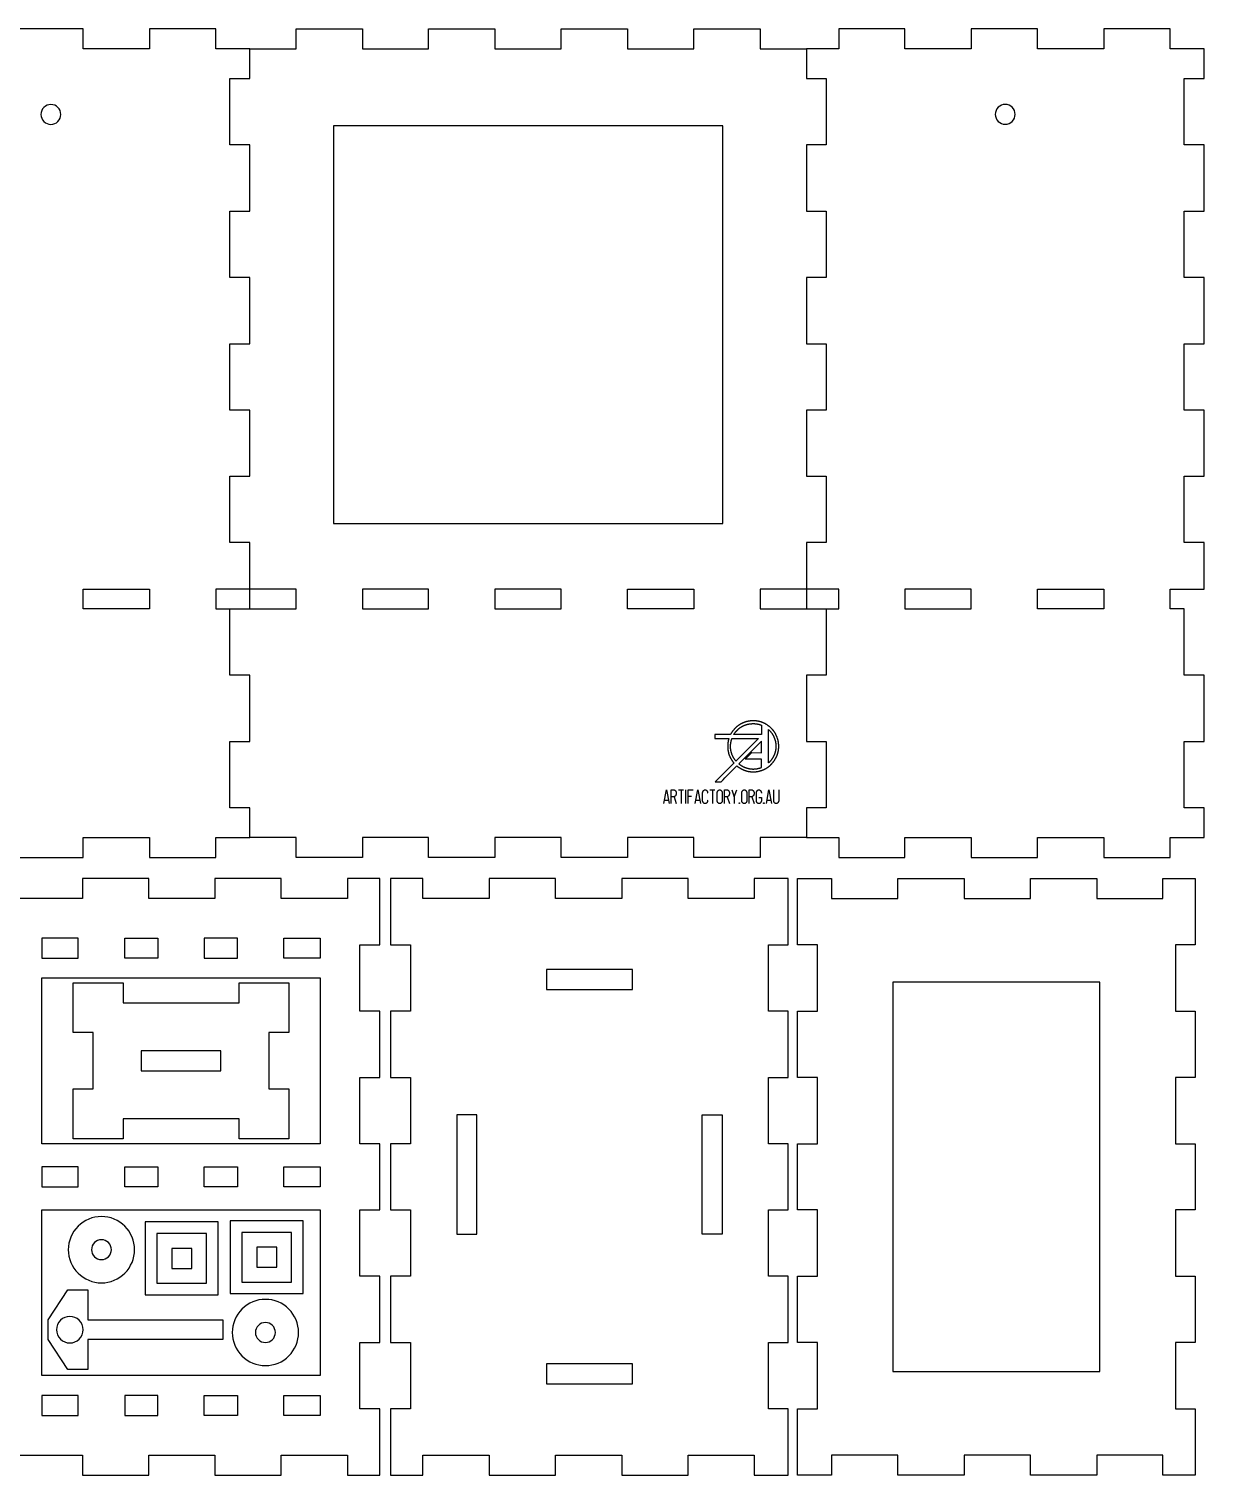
# Model space of a CAD drawing. Extents: x 17 to 1181, y 17 to 892.
# Drawn here: x 471 to 1181, y 19 to 892 of the extents above; entities that cross this region are included whole.
import ezdxf

# ---------------------------------------------------------------- set-up
doc = ezdxf.new("R2010")
doc.units = 0
for name, color, linetype in [('CUT_FIRST', 105, 'CONTINUOUS'), ('CUT_LAST', 18, 'CONTINUOUS'), ('ENGRAVE', 30, 'CONTINUOUS')]:
    doc.layers.add(name, color=color, linetype=linetype)

msp = doc.modelspace()

# ---------------------------------------------------------------- linework, layer by layer
at = {"layer": 'CUT_FIRST'}
for points in [[(490.67, 840.43, 0.414214), (484.67, 846.43, 0.414214), (478.67, 840.43, 0.414214), (484.67, 834.43, 0.414214)], [(1066.67, 840.49, 0.414214), (1060.67, 846.49, 0.414214), (1054.67, 840.49, 0.414214), (1060.67, 834.49, 0.414214)], [(515.18, 175.32, 0.414214), (495.18, 155.32, 0.414214), (515.18, 135.32, 0.414214), (535.18, 155.32, 0.414214)], [(515.18, 161.32, 0.414214), (509.18, 155.32, 0.414214), (515.18, 149.32, 0.414214), (521.18, 155.32, 0.414214)], [(614.14, 125.35, 0.414214), (594.14, 105.35, 0.414214), (614.14, 85.35, 0.414214), (634.14, 105.35, 0.414214)], [(614.14, 111.35, 0.414214), (608.14, 105.35, 0.414214), (614.14, 99.35, 0.414214), (620.14, 105.35, 0.414214)]]:
    msp.add_lwpolyline(points, format="xyb", close=True, dxfattribs=at)
for points in [[(655.17, 593.55), (890.17, 593.55), (890.17, 833.55), (655.17, 833.55)], [(544.16, 554), (544.16, 542), (504.16, 542), (504.16, 554)], [(604.67, 554), (584.16, 554), (584.16, 542), (604.67, 542), (632.67, 542), (632.67, 554)], [(672.67, 554), (672.67, 542), (712.67, 542), (712.67, 554)], [(752.67, 554), (752.67, 542), (792.67, 542), (792.67, 554)], [(832.67, 554), (872.67, 554), (872.67, 542), (832.67, 542)], [(940.67, 554), (912.67, 554), (912.67, 542), (940.67, 542), (960.16, 542), (960.16, 554)], [(1040.16, 554), (1000.16, 554), (1000.16, 542), (1040.16, 542)], [(1120.16, 554), (1120.16, 542), (1080.16, 542), (1080.16, 554)], [(501.21, 343.3), (479.21, 343.3), (479.21, 331.3), (501.21, 331.3)], [(529.21, 343.3), (549.21, 343.3), (549.21, 331.3), (529.21, 331.3)], [(577.21, 343.3), (577.21, 331.3), (597.21, 331.3), (597.21, 343.3)], [(625.21, 343.3), (647.21, 343.3), (647.21, 331.3), (625.21, 331.3)], [(835.73, 324.39), (783.73, 324.39), (783.73, 312.39), (835.73, 312.39), (835.73, 324.39)], [(479.21, 319.3), (647.21, 319.3), (647.21, 219.3), (479.21, 219.3)], [(498.21, 222.3), (498.21, 234.3), (498.21, 252.3), (510.21, 252.3), (510.21, 286.3), (498.21, 286.3), (498.21, 304.3), (498.21, 316.3), (528.21, 316.3), (528.21, 304.3), (598.21, 304.3), (598.21, 316.3), (628.21, 316.3), (628.21, 286.3), (616.21, 286.3), (616.21, 252.3), (628.21, 252.3), (628.21, 222.3), (598.21, 222.3), (598.21, 234.3), (528.21, 234.3), (528.21, 222.3)], [(992.85, 81.8), (1117.85, 81.8), (1117.85, 316.8), (992.85, 316.8)], [(587.21, 275.3), (539.21, 275.3), (539.21, 263.3), (587.21, 263.3)], [(729.7, 164.64), (741.7, 164.64), (741.7, 236.64), (729.7, 236.64)], [(889.76, 164.64), (877.76, 164.64), (877.76, 236.64), (889.76, 236.64)], [(501.21, 205.3), (479.21, 205.3), (479.21, 193.3), (501.21, 193.3)], [(529.21, 205.3), (549.21, 205.3), (549.21, 193.3), (529.21, 193.3)], [(577.21, 205.3), (597.21, 205.3), (597.21, 193.3), (577.21, 193.3)], [(625.21, 205.3), (647.21, 205.3), (647.21, 193.3), (625.21, 193.3)], [(479.21, 179.3), (647.21, 179.3), (647.21, 79.3), (479.21, 79.3)], [(541.66, 128.06), (585.66, 128.06), (585.66, 172.06), (541.66, 172.06)], [(592.95, 128.79), (636.95, 128.79), (636.95, 172.79), (592.95, 172.79)], [(557.66, 144.06), (569.66, 144.06), (569.66, 156.06), (557.66, 156.06)], [(608.95, 144.79), (620.95, 144.79), (620.95, 156.79), (608.95, 156.79)], [(507, 113.05), (588.42, 113.05), (588.42, 101.05), (507, 101.05), (507, 83.05), (495, 83.05), (483, 101.05), (483, 113.05), (495, 131.05), (507, 131.05)], [(835.73, 74.42), (835.73, 86.42), (783.73, 86.42), (783.73, 74.42)], [(501.21, 67.3), (479.21, 67.3), (479.21, 55.3), (501.21, 55.3)], [(529.21, 67.3), (529.21, 55.3), (549.21, 55.3), (549.21, 67.3)], [(577.21, 67.3), (597.21, 67.3), (597.21, 55.3), (577.21, 55.3)], [(625.21, 67.3), (647.21, 67.3), (647.21, 55.3), (625.21, 55.3)]]:
    msp.add_lwpolyline(points, close=True, dxfattribs=at)
at = {"layer": 'CUT_LAST'}
for points in [[(464.16, 392.04), (504.16, 392.04), (504.16, 404.04), (544.16, 404.04), (544.16, 392.04), (584.16, 392.04), (584.16, 404.04), (592.67, 404.04), (592.67, 404.04), (604.67, 404.04), (604.67, 422.04), (592.67, 422.04), (592.67, 462.04), (604.67, 462.04), (604.67, 476.29), (604.67, 488.29), (604.67, 502.04), (592.67, 502.04), (592.67, 542.04), (604.67, 542.04), (604.67, 582.04), (592.67, 582.04), (592.67, 622.04), (604.67, 622.04), (604.67, 662.04), (592.67, 662.04), (592.67, 702.04), (604.67, 702.04), (604.67, 742.04), (592.67, 742.04), (592.67, 782.04), (604.67, 782.04), (604.67, 822.04), (592.67, 822.04), (592.67, 862.04), (604.67, 862.04), (604.67, 880.04), (592.67, 880.04), (584.16, 880.04), (584.16, 892.04), (544.16, 892.04), (544.16, 880.04), (504.16, 880.04), (504.16, 892.04), (464.16, 892.04)], [(604.67, 880.04), (632.67, 880.04), (632.67, 892.04), (672.67, 892.04), (672.67, 880.04), (712.67, 880.04), (712.67, 892.04), (752.67, 892.04), (752.67, 880.04), (792.67, 880.04), (792.67, 892.04), (832.67, 892.04), (832.67, 880.04), (872.67, 880.04), (872.67, 892.04), (912.67, 892.04), (912.67, 880.04), (940.67, 880.04)], [(940.67, 404.04), (912.67, 404.04), (912.67, 392.04), (872.67, 392.04), (872.67, 404.04), (832.67, 404.04), (832.67, 392.04), (792.67, 392.04), (792.67, 404.04), (752.67, 404.04), (752.67, 392.04), (712.67, 392.04), (712.67, 404.04), (672.67, 404.04), (672.67, 392.04), (632.67, 392.04), (632.67, 404.04), (604.67, 404.04)], [(463.72, 31.3), (503.72, 31.3), (503.72, 19.3), (543.72, 19.3), (543.72, 31.3), (583.72, 31.3), (583.72, 19.3), (623.72, 19.3), (623.72, 31.3), (663.72, 31.3), (663.72, 19.3), (683.21, 19.3), (683.21, 59.3), (671.21, 59.3), (671.21, 99.3), (683.21, 99.3), (683.21, 139.3), (671.21, 139.3), (671.21, 179.3), (683.21, 179.3), (683.21, 219.3), (671.21, 219.3), (671.21, 259.3), (683.21, 259.3), (683.21, 299.3), (671.21, 299.3), (671.21, 339.3), (683.21, 339.3), (683.21, 379.3), (663.72, 379.3), (663.72, 367.3), (623.72, 367.3), (623.72, 379.3), (583.72, 379.3), (583.72, 367.3), (543.72, 367.3), (543.72, 379.3), (503.72, 379.3), (503.72, 367.3), (463.72, 367.3)]]:
    msp.add_lwpolyline(points, dxfattribs=at)
for points in [[(1168.67, 542.02), (1160.16, 542), (1160.16, 554), (1180.67, 554), (1180.67, 566.06), (1180.67, 582.04), (1168.67, 582.04), (1168.67, 622.04), (1180.67, 622.04), (1180.67, 662.04), (1168.67, 662.04), (1168.67, 702.04), (1180.67, 702.04), (1180.67, 742.04), (1168.67, 742.04), (1168.67, 782.04), (1180.67, 782.04), (1180.67, 822.04), (1168.67, 822.04), (1168.67, 862.04), (1180.67, 862.04), (1180.67, 880.04), (1168.67, 880.04), (1160.16, 880.04), (1160.16, 892.04), (1120.16, 892.04), (1120.16, 880.04), (1080.16, 880.04), (1080.16, 892.04), (1040.16, 892.04), (1040.16, 880.04), (1000.16, 880.04), (1000.16, 892.04), (960.16, 892.04), (960.16, 880.04), (952.67, 880.04), (940.67, 880.04), (940.67, 862.04), (952.67, 862.04), (952.67, 822.04), (940.67, 822.04), (940.67, 782.04), (952.67, 782.04), (952.67, 742.04), (940.67, 742.04), (940.67, 702.04), (952.67, 702.04), (952.67, 662.04), (940.67, 662.04), (940.67, 622.04), (952.67, 622.04), (952.67, 582.04), (940.67, 582.04), (940.67, 542.04), (952.67, 542.04), (952.67, 502.04), (940.67, 502.04), (940.67, 488.29), (940.67, 476.29), (940.67, 462.04), (952.67, 462.04), (952.67, 422.04), (940.67, 422.04), (940.67, 404.04), (952.67, 404.04), (960.16, 404.04), (960.16, 392.04), (1000.16, 392.04), (1000.16, 404.04), (1040.16, 404.04), (1040.16, 392.04), (1080.16, 392.04), (1080.16, 404.04), (1120.16, 404.04), (1120.16, 392.04), (1160.16, 392.04), (1160.16, 404.04), (1168.67, 404.04), (1168.67, 404.04), (1180.67, 404.04), (1180.67, 422.04), (1168.67, 422.04), (1168.67, 462.04), (1180.67, 462.04), (1180.67, 476.29), (1180.67, 488.29), (1180.67, 502.04), (1168.67, 502.04)], [(917.73, 59.3), (917.73, 99.3), (929.73, 99.3), (929.73, 139.3), (917.73, 139.3), (917.73, 179.3), (929.73, 179.3), (929.73, 219.3), (917.73, 219.3), (917.73, 259.3), (929.73, 259.3), (929.73, 299.3), (917.73, 299.3), (917.73, 339.3), (929.73, 339.3), (929.73, 379.3), (909.22, 379.3), (909.22, 367.3), (869.22, 367.3), (869.22, 379.3), (829.22, 379.3), (829.22, 367.3), (789.22, 367.3), (789.22, 379.3), (749.22, 379.3), (749.22, 367.3), (709.22, 367.3), (709.22, 379.3), (689.73, 379.3), (689.73, 339.3), (701.73, 339.3), (701.73, 299.3), (689.73, 299.3), (689.73, 259.3), (701.73, 259.3), (701.73, 219.3), (689.73, 219.3), (689.73, 179.3), (701.73, 179.3), (701.73, 139.3), (689.73, 139.3), (689.73, 99.3), (701.73, 99.3), (701.73, 59.3), (689.73, 59.3), (689.73, 19.3), (709.22, 19.3), (709.22, 31.3), (749.22, 31.3), (749.22, 19.3), (789.22, 19.3), (789.22, 31.3), (829.22, 31.3), (829.22, 19.3), (869.22, 19.3), (869.22, 31.3), (909.22, 31.3), (909.22, 19.3), (929.73, 19.3), (929.73, 59.3)], [(947.35, 59.3), (947.35, 99.3), (935.35, 99.3), (935.35, 139.3), (947.35, 139.3), (947.35, 179.3), (935.35, 179.3), (935.35, 219.3), (947.35, 219.3), (947.35, 259.3), (935.35, 259.3), (935.35, 299.3), (947.35, 299.3), (947.35, 339.3), (935.35, 339.3), (935.35, 379.3), (955.86, 379.3), (955.86, 367.3), (995.86, 367.3), (995.86, 379.3), (1035.86, 379.3), (1035.86, 367.3), (1075.86, 367.3), (1075.86, 379.3), (1115.86, 379.3), (1115.86, 367.3), (1155.86, 367.3), (1155.86, 379.3), (1175.35, 379.3), (1175.35, 339.3), (1163.35, 339.3), (1163.35, 299.3), (1175.35, 299.3), (1175.35, 259.3), (1163.35, 259.3), (1163.35, 219.3), (1175.35, 219.3), (1175.35, 179.3), (1163.35, 179.3), (1163.35, 139.3), (1175.35, 139.3), (1175.35, 99.3), (1163.35, 99.3), (1163.35, 59.3), (1175.35, 59.3), (1175.35, 19.3), (1155.86, 19.3), (1155.86, 31.3), (1115.86, 31.3), (1115.86, 19.3), (1075.86, 19.3), (1075.86, 31.3), (1035.86, 31.3), (1035.86, 19.3), (995.86, 19.3), (995.86, 31.3), (955.86, 31.3), (955.86, 19.3), (935.35, 19.3), (935.35, 59.3)]]:
    msp.add_lwpolyline(points, close=True, dxfattribs=at)
at = {"layer": 'ENGRAVE'}
for points in [[(923.95, 459.12), (923.95, 459.36), (923.94, 459.61), (923.94, 459.85), (923.92, 460.1), (923.91, 460.34), (923.89, 460.58), (923.86, 460.83), (923.83, 461.07), (923.8, 461.31), (923.76, 461.55), (923.72, 461.79), (923.68, 462.03), (923.63, 462.27), (923.58, 462.5), (923.52, 462.74), (923.46, 462.97), (923.4, 463.21), (923.33, 463.44), (923.26, 463.67), (923.19, 463.9), (923.11, 464.13), (923.03, 464.36), (922.94, 464.59), (922.86, 464.81), (922.76, 465.04), (922.67, 465.26), (922.57, 465.48), (922.47, 465.7), (922.36, 465.91), (922.26, 466.13), (922.14, 466.34), (922.03, 466.56), (921.91, 466.77), (921.79, 466.97), (921.66, 467.18), (921.54, 467.38), (921.41, 467.59), (921.27, 467.79), (921.14, 467.98), (921, 468.18), (920.85, 468.37), (920.71, 468.57), (920.56, 468.75), (920.41, 468.94), (920.26, 469.12), (920.1, 469.31), (919.94, 469.49), (919.78, 469.66), (919.61, 469.84), (919.45, 470.01), (919.28, 470.18), (919.1, 470.34), (918.93, 470.5), (918.75, 470.66), (918.57, 470.82), (918.39, 470.97), (918.2, 471.13), (918.02, 471.27), (917.83, 471.42), (917.63, 471.56), (917.44, 471.7), (917.24, 471.83), (917.05, 471.97), (916.85, 472.1), (916.7, 472.19), (916.56, 472.28), (916.41, 472.37), (916.27, 472.46), (916.12, 472.54), (915.97, 472.63), (915.82, 472.71), (915.67, 472.79), (915.52, 472.87), (915.37, 472.95), (915.22, 473.02), (915.07, 473.09), (914.91, 473.17), (914.76, 473.24), (914.6, 473.3), (914.45, 473.37), (914.29, 473.43), (914.14, 473.49), (913.98, 473.55), (913.82, 473.61), (913.66, 473.67), (913.5, 473.72), (913.34, 473.78), (913.18, 473.83), (913.02, 473.88), (912.86, 473.92), (912.7, 473.97), (912.54, 474.01), (912.37, 474.05), (912.21, 474.09), (912.05, 474.13), (911.88, 474.17), (911.72, 474.2), (911.55, 474.23), (911.39, 474.27), (911.22, 474.29), (911.06, 474.32), (910.89, 474.35), (910.73, 474.37), (910.56, 474.39), (910.39, 474.41), (910.23, 474.43), (910.06, 474.45), (909.89, 474.46), (909.72, 474.47), (909.56, 474.48), (909.39, 474.49), (909.22, 474.5), (909.05, 474.51), (908.89, 474.51), (908.72, 474.51), (908.55, 474.51), (908.38, 474.51), (908.21, 474.51), (908.05, 474.5), (907.88, 474.5), (907.71, 474.49), (907.54, 474.48), (907.38, 474.46), (907.21, 474.45), (907.04, 474.44), (906.87, 474.42), (906.71, 474.4), (906.54, 474.38), (906.37, 474.35), (906.21, 474.33), (906.04, 474.3), (905.88, 474.28), (905.71, 474.25), (905.55, 474.21), (905.38, 474.18), (905.22, 474.15), (905.05, 474.11), (904.89, 474.07), (904.72, 474.03), (904.56, 473.99), (904.4, 473.95), (904.24, 473.9), (904.08, 473.85), (903.92, 473.8), (903.75, 473.75), (903.6, 473.7), (903.44, 473.65), (903.28, 473.59), (903.12, 473.53), (902.96, 473.48), (902.8, 473.42), (902.65, 473.35), (902.49, 473.29), (902.34, 473.22), (902.18, 473.15), (902.03, 473.09), (901.88, 473.01), (901.72, 472.94), (901.57, 472.87), (901.42, 472.79), (901.27, 472.71), (901.12, 472.63), (900.98, 472.55), (900.83, 472.47), (900.68, 472.39), (900.54, 472.3), (900.39, 472.21), (900.25, 472.12), (900.11, 472.03), (899.97, 471.94), (899.83, 471.84), (899.69, 471.75), (899.55, 471.65), (899.41, 471.55), (899.27, 471.45), (899.14, 471.35), (899, 471.24), (898.87, 471.13), (898.74, 471.03), (898.61, 470.92), (898.48, 470.81), (898.35, 470.69), (898.22, 470.58), (898.1, 470.46), (897.97, 470.34), (897.85, 470.23), (897.73, 470.1), (897.61, 469.98), (897.49, 469.86), (897.37, 469.73), (897.25, 469.6), (897.14, 469.47), (897.05, 469.38), (896.96, 469.29), (896.79, 469.1), (896.63, 468.9), (896.46, 468.71), (896.31, 468.51), (896.15, 468.31), (896, 468.1), (895.85, 467.89), (895.71, 467.68), (895.57, 467.47), (895.43, 467.26), (895.3, 467.04), (895.17, 466.82), (895.05, 466.6), (894.93, 466.37), (894.81, 466.14), (890.1, 466.14), (885.4, 466.14), (885.4, 463.86), (893.89, 463.88)], [(913.63, 471.85), (913.58, 466.14), (896.8, 466.14), (896.86, 466.26), (896.93, 466.38), (897, 466.49), (897.08, 466.61), (897.15, 466.72), (897.23, 466.84), (897.3, 466.95), (897.38, 467.06), (897.46, 467.18), (897.54, 467.29), (897.62, 467.4), (897.7, 467.51), (897.78, 467.61), (897.87, 467.72), (897.95, 467.83), (898.04, 467.93), (898.13, 468.04), (898.22, 468.14), (898.31, 468.24), (898.4, 468.34), (898.49, 468.44), (898.59, 468.54), (898.68, 468.64), (898.78, 468.74), (898.88, 468.83), (898.98, 468.93), (899.07, 469.02), (899.18, 469.12), (899.28, 469.21), (899.38, 469.3), (899.48, 469.39), (899.59, 469.48), (899.77, 469.63), (899.95, 469.79), (900.14, 469.94), (900.32, 470.08), (900.51, 470.23), (900.7, 470.36), (900.9, 470.5), (901.09, 470.63), (901.29, 470.76), (901.49, 470.88), (901.7, 471), (901.9, 471.11), (902.11, 471.23), (902.31, 471.33), (902.52, 471.44), (902.74, 471.54), (902.95, 471.63), (903.16, 471.73), (903.38, 471.82), (903.6, 471.9), (903.82, 471.98), (904.04, 472.06), (904.26, 472.13), (904.48, 472.2), (904.7, 472.27), (904.93, 472.33), (905.15, 472.39), (905.38, 472.44), (905.61, 472.49), (905.84, 472.54), (906.07, 472.58), (906.3, 472.62), (906.53, 472.65), (906.76, 472.69), (906.99, 472.71), (907.22, 472.74), (907.45, 472.76), (907.68, 472.77), (907.92, 472.78), (908.15, 472.79), (908.38, 472.8), (908.62, 472.8), (908.85, 472.79), (909.08, 472.79), (909.31, 472.78), (909.55, 472.76), (909.78, 472.74), (910.01, 472.72), (910.24, 472.69), (910.47, 472.67), (910.7, 472.63), (910.93, 472.59), (911.16, 472.55), (911.39, 472.51), (911.62, 472.46), (911.85, 472.41), (912.07, 472.35), (912.3, 472.29), (912.52, 472.23), (912.75, 472.16), (912.97, 472.09), (913.19, 472.01), (913.41, 471.93), (913.63, 471.85)], [(893.89, 463.88), (893.83, 463.69), (893.78, 463.49), (893.72, 463.3), (893.67, 463.11), (893.62, 462.91), (893.57, 462.72), (893.53, 462.52), (893.49, 462.32), (893.45, 462.13), (893.41, 461.93), (893.37, 461.73), (893.34, 461.53), (893.31, 461.33), (893.28, 461.13), (893.26, 460.93), (893.24, 460.73), (893.22, 460.53), (893.2, 460.33), (893.18, 460.13), (893.17, 459.93), (893.16, 459.73), (893.15, 459.53), (893.15, 459.33), (893.15, 459.13), (893.15, 458.92), (893.15, 458.72), (893.16, 458.52), (893.16, 458.32), (893.17, 458.12), (893.19, 457.92), (893.2, 457.72), (893.22, 457.52), (893.24, 457.32), (893.26, 457.12), (893.29, 456.92), (893.32, 456.72), (893.35, 456.52), (893.38, 456.32), (893.42, 456.13), (893.46, 455.93), (893.5, 455.73), (893.54, 455.54), (893.59, 455.34), (893.64, 455.15), (893.69, 454.95), (893.74, 454.76), (893.8, 454.57), (893.86, 454.37), (893.92, 454.18), (893.99, 453.99), (894.05, 453.81), (894.12, 453.62), (894.2, 453.43), (894.27, 453.24), (894.35, 453.06), (894.43, 452.87), (894.52, 452.69), (894.6, 452.51), (894.69, 452.33), (894.78, 452.15), (894.88, 451.97), (894.97, 451.8), (895.07, 451.62), (895.18, 451.45), (895.27, 451.28), (895.36, 451.12), (895.46, 450.96), (895.56, 450.8), (895.66, 450.64), (895.76, 450.48), (895.87, 450.33), (895.98, 450.17), (896.08, 450.02), (896.19, 449.87), (896.31, 449.72), (896.42, 449.57), (896.54, 449.43), (896.65, 449.28), (896.77, 449.14), (896.89, 448.99), (894.06, 446.18), (891.24, 443.36), (888.42, 440.55), (885.59, 437.73), (886.04, 437.73), (886.48, 437.73), (887.36, 437.73), (888.25, 437.74), (888.69, 437.74), (889.13, 437.73), (890.33, 438.93), (891.52, 440.12), (893.91, 442.49), (896.3, 444.87), (897.49, 446.06), (898.69, 447.26), (898.87, 447.11), (899.05, 446.96), (899.24, 446.82), (899.43, 446.68), (899.62, 446.55), (899.82, 446.41), (900.01, 446.28), (900.21, 446.16), (900.41, 446.03), (900.61, 445.91), (900.81, 445.79), (901.02, 445.68), (901.22, 445.57), (901.43, 445.46), (901.64, 445.35), (901.85, 445.25), (902.06, 445.15), (902.27, 445.05), (902.49, 444.96), (902.7, 444.87), (902.92, 444.78), (903.14, 444.7), (903.36, 444.62), (903.58, 444.54), (903.8, 444.47), (904.02, 444.39), (904.25, 444.33), (904.47, 444.26), (904.7, 444.2), (904.92, 444.15), (905.15, 444.09), (905.38, 444.04), (905.61, 443.99), (905.84, 443.95), (906.07, 443.91), (906.3, 443.87), (906.53, 443.84), (906.76, 443.81), (906.99, 443.78), (907.22, 443.76), (907.45, 443.74), (907.68, 443.72), (907.92, 443.71), (908.15, 443.7), (908.38, 443.69), (908.62, 443.69), (908.85, 443.69), (909.08, 443.7), (909.31, 443.71), (909.55, 443.72), (909.78, 443.74), (910.01, 443.76), (910.24, 443.78), (910.47, 443.81), (910.7, 443.84), (910.93, 443.88), (911.17, 443.91), (911.39, 443.96), (911.62, 444), (911.85, 444.05), (912.08, 444.11), (912.31, 444.17), (912.53, 444.23), (912.76, 444.29), (912.91, 444.33), (913.05, 444.38), (913.2, 444.42), (913.35, 444.46), (913.49, 444.51), (913.64, 444.56), (913.79, 444.61), (913.93, 444.66), (914.07, 444.71), (914.22, 444.77), (914.36, 444.83), (914.5, 444.88), (914.64, 444.94), (914.78, 445), (914.92, 445.07), (915.06, 445.13), (915.2, 445.2), (915.34, 445.26), (915.48, 445.33), (915.61, 445.4), (915.75, 445.48), (915.89, 445.55), (916.02, 445.62), (916.15, 445.7), (916.29, 445.78), (916.42, 445.85), (916.55, 445.93), (916.68, 446.02), (916.81, 446.1), (916.94, 446.18), (917.07, 446.27), (917.2, 446.36), (917.32, 446.44), (917.45, 446.53), (917.57, 446.62), (917.7, 446.72), (917.82, 446.81), (917.94, 446.9), (918.06, 447), (918.18, 447.1), (918.3, 447.2), (918.42, 447.3), (918.54, 447.4), (918.66, 447.5), (918.77, 447.6), (918.89, 447.71), (919, 447.81), (919.11, 447.92), (919.22, 448.03), (919.34, 448.13), (919.44, 448.24), (919.55, 448.36), (919.66, 448.47), (919.77, 448.58), (919.87, 448.69), (919.98, 448.81), (920.08, 448.93), (920.18, 449.04), (920.28, 449.16), (920.38, 449.28), (920.48, 449.4), (920.58, 449.52), (920.68, 449.65), (920.77, 449.77), (920.86, 449.89), (920.96, 450.02), (921.05, 450.14), (921.14, 450.27), (921.23, 450.4), (921.32, 450.53), (921.4, 450.66), (921.49, 450.79), (921.57, 450.92), (921.66, 451.05), (921.74, 451.19), (921.82, 451.32), (921.9, 451.45), (921.98, 451.59), (922.05, 451.73), (922.13, 451.86), (922.2, 452), (922.27, 452.14), (922.34, 452.28), (922.41, 452.42), (922.48, 452.56), (922.55, 452.7), (922.61, 452.84), (922.68, 452.98), (922.74, 453.13), (922.8, 453.27), (922.86, 453.42), (922.92, 453.56), (922.98, 453.71), (923.03, 453.85), (923.08, 454), (923.14, 454.15), (923.19, 454.3), (923.24, 454.45), (923.28, 454.6), (923.33, 454.75), (923.37, 454.9), (923.42, 455.05), (923.46, 455.2), (923.5, 455.35), (923.54, 455.5), (923.57, 455.66), (923.61, 455.81), (923.64, 455.96), (923.67, 456.12), (923.7, 456.27), (923.73, 456.43), (923.76, 456.58), (923.78, 456.74), (923.81, 456.9), (923.83, 457.05), (923.85, 457.21), (923.87, 457.37), (923.88, 457.52), (923.9, 457.68), (923.91, 457.84), (923.92, 458), (923.93, 458.16), (923.94, 458.32), (923.94, 458.48), (923.95, 458.64), (923.95, 458.8), (923.95, 458.96), (923.95, 459.12)], [(895.74, 463.88), (911.83, 463.91), (898.13, 450.23), (897.98, 450.42), (897.82, 450.6), (897.67, 450.79), (897.53, 450.98), (897.39, 451.17), (897.25, 451.37), (897.11, 451.57), (896.98, 451.77), (896.85, 451.97), (896.73, 452.18), (896.61, 452.39), (896.49, 452.6), (896.38, 452.82), (896.27, 453.04), (896.17, 453.26), (896.07, 453.48), (896, 453.64), (895.93, 453.79), (895.86, 453.94), (895.8, 454.1), (895.73, 454.26), (895.67, 454.41), (895.62, 454.57), (895.56, 454.73), (895.51, 454.88), (895.46, 455.04), (895.41, 455.2), (895.36, 455.36), (895.32, 455.52), (895.27, 455.69), (895.23, 455.85), (895.2, 456.01), (895.16, 456.17), (895.13, 456.34), (895.09, 456.5), (895.06, 456.66), (895.04, 456.83), (895.01, 456.99), (894.99, 457.16), (894.97, 457.32), (894.95, 457.49), (894.93, 457.65), (894.92, 457.82), (894.9, 457.99), (894.89, 458.15), (894.88, 458.32), (894.88, 458.48), (894.87, 458.65), (894.87, 458.82), (894.87, 458.98), (894.87, 459.15), (894.87, 459.32), (894.88, 459.48), (894.88, 459.65), (894.89, 459.82), (894.9, 459.98), (894.92, 460.15), (894.93, 460.32), (894.95, 460.48), (894.97, 460.65), (894.99, 460.81), (895.01, 460.98), (895.04, 461.14), (895.06, 461.31), (895.09, 461.47), (895.12, 461.64), (895.15, 461.8), (895.19, 461.96), (895.22, 462.13), (895.26, 462.29), (895.3, 462.45), (895.34, 462.61), (895.39, 462.77), (895.43, 462.93), (895.48, 463.09), (895.53, 463.25), (895.58, 463.41), (895.63, 463.57), (895.69, 463.73), (895.74, 463.88)], [(895.74, 463.88), (895.74, 463.88)], [(917.81, 449.05), (917.85, 469.17), (917.98, 469.05), (918.1, 468.93), (918.23, 468.81), (918.35, 468.69), (918.47, 468.56), (918.59, 468.44), (918.71, 468.31), (918.83, 468.18), (918.94, 468.04), (919.06, 467.91), (919.17, 467.78), (919.28, 467.64), (919.39, 467.5), (919.49, 467.36), (919.6, 467.22), (919.7, 467.08), (919.8, 466.93), (919.9, 466.79), (920, 466.64), (920.09, 466.5), (920.19, 466.35), (920.28, 466.2), (920.37, 466.04), (920.45, 465.89), (920.54, 465.74), (920.62, 465.58), (920.71, 465.43), (920.79, 465.27), (920.87, 465.11), (920.94, 464.95), (921.02, 464.79), (921.09, 464.63), (921.16, 464.47), (921.23, 464.31), (921.29, 464.14), (921.36, 463.98), (921.42, 463.81), (921.48, 463.65), (921.54, 463.48), (921.59, 463.31), (921.64, 463.14), (921.7, 462.97), (921.74, 462.8), (921.79, 462.63), (921.84, 462.46), (921.88, 462.29), (921.92, 462.12), (921.96, 461.94), (921.99, 461.77), (922.03, 461.6), (922.06, 461.42), (922.09, 461.25), (922.11, 461.07), (922.14, 460.9), (922.16, 460.72), (922.18, 460.54), (922.19, 460.37), (922.21, 460.19), (922.22, 460.01), (922.23, 459.83), (922.24, 459.66), (922.24, 459.48), (922.25, 459.3), (922.25, 459.12), (922.25, 458.94), (922.25, 458.76), (922.24, 458.58), (922.24, 458.4), (922.23, 458.22), (922.22, 458.04), (922.2, 457.86), (922.19, 457.68), (922.17, 457.5), (922.15, 457.32), (922.12, 457.15), (922.1, 456.97), (922.07, 456.79), (922.04, 456.62), (922, 456.44), (921.97, 456.27), (921.93, 456.1), (921.89, 455.92), (921.84, 455.75), (921.8, 455.58), (921.75, 455.41), (921.7, 455.24), (921.65, 455.07), (921.59, 454.9), (921.54, 454.74), (921.48, 454.57), (921.42, 454.4), (921.35, 454.24), (921.29, 454.07), (921.22, 453.91), (921.15, 453.75), (921.08, 453.59), (921, 453.43), (920.93, 453.27), (920.85, 453.11), (920.77, 452.95), (920.69, 452.8), (920.61, 452.64), (920.52, 452.49), (920.43, 452.33), (920.34, 452.18), (920.25, 452.03), (920.16, 451.88), (920.06, 451.73), (919.97, 451.59), (919.87, 451.44), (919.77, 451.3), (919.66, 451.15), (919.56, 451.01), (919.46, 450.87), (919.35, 450.73), (919.24, 450.59), (919.13, 450.46), (919.02, 450.32), (918.9, 450.19), (918.79, 450.05), (918.67, 449.92), (918.55, 449.79), (918.43, 449.67), (918.31, 449.54), (918.19, 449.41), (918.06, 449.29), (917.93, 449.17), (917.81, 449.05)], [(913.58, 446.35), (913.53, 451.35), (903.78, 451.35), (907.71, 455.28), (913.63, 455.23), (913.58, 462.21), (899.92, 448.49), (900.07, 448.37), (900.23, 448.25), (900.38, 448.14), (900.54, 448.02), (900.7, 447.91), (900.86, 447.8), (901.03, 447.69), (901.19, 447.58), (901.36, 447.48), (901.52, 447.38), (901.69, 447.28), (901.86, 447.18), (902.03, 447.09), (902.21, 447), (902.38, 446.91), (902.55, 446.82), (902.73, 446.74), (902.91, 446.66), (903.09, 446.58), (903.27, 446.5), (903.45, 446.42), (903.63, 446.35), (903.81, 446.28), (903.99, 446.22), (904.18, 446.15), (904.36, 446.09), (904.55, 446.03), (904.73, 445.97), (904.92, 445.92), (905.11, 445.87), (905.29, 445.82), (905.48, 445.77), (905.67, 445.73), (905.86, 445.69), (906.05, 445.65), (906.24, 445.61), (906.44, 445.58), (906.63, 445.55), (906.82, 445.52), (907.01, 445.5), (907.2, 445.48), (907.4, 445.46), (907.59, 445.44), (907.78, 445.43), (907.98, 445.42), (908.17, 445.41), (908.37, 445.41), (908.56, 445.4), (908.75, 445.41), (908.95, 445.41), (909.14, 445.42), (909.34, 445.43), (909.53, 445.44), (909.72, 445.45), (909.92, 445.47), (910.11, 445.49), (910.3, 445.52), (910.5, 445.55), (910.69, 445.58), (910.88, 445.61), (911.07, 445.65), (911.26, 445.69), (911.45, 445.73), (911.64, 445.78), (911.89, 445.83), (912.14, 445.89), (912.26, 445.92), (912.38, 445.95), (912.5, 445.99), (912.62, 446.02), (912.74, 446.06), (912.86, 446.09), (912.98, 446.13), (913.1, 446.17), (913.22, 446.21), (913.34, 446.26), (913.46, 446.3), (913.58, 446.35)], [(854.67, 424.51), (856.2, 432.82), (857.73, 424.51)], [(859.07, 424.51), (859.07, 432.82), (860.61, 432.82), (860.76, 432.81), (860.91, 432.78), (861.05, 432.74), (861.19, 432.67), (861.32, 432.58), (861.44, 432.48), (861.56, 432.35), (861.67, 432.22), (861.77, 432.07), (861.86, 431.91), (861.94, 431.73), (862.01, 431.55), (862.06, 431.36), (862.1, 431.17), (862.12, 430.97), (862.13, 430.76), (862.12, 430.56), (862.1, 430.36), (862.06, 430.16), (862.01, 429.97), (861.94, 429.78), (861.86, 429.61), (861.77, 429.45), (861.67, 429.3), (861.56, 429.16), (861.44, 429.03), (861.31, 428.92), (861.18, 428.83), (861.04, 428.76), (860.9, 428.71), (860.75, 428.68), (860.6, 428.67), (859.08, 428.67)], [(860.8, 428.67), (862.13, 424.51)], [(863.47, 432.82), (866.53, 432.82)], [(865, 432.82), (865, 424.51)], [(867.87, 424.51), (867.87, 432.82)], [(869.21, 424.51), (869.21, 432.82), (872.27, 432.82)], [(869.22, 429.08), (871.23, 429.08)], [(873.61, 424.51), (875.14, 432.82), (876.67, 424.51)], [(881.07, 426.59), (881.06, 426.34), (881.03, 426.1), (880.99, 425.89), (880.93, 425.68), (880.87, 425.5), (880.78, 425.33), (880.69, 425.17), (880.59, 425.04), (880.48, 424.91), (880.36, 424.81), (880.23, 424.72), (880.1, 424.65), (879.96, 424.59), (879.82, 424.55), (879.68, 424.53), (879.54, 424.52), (879.39, 424.53), (879.25, 424.55), (879.11, 424.59), (878.98, 424.65), (878.85, 424.72), (878.72, 424.81), (878.6, 424.91), (878.49, 425.04), (878.39, 425.17), (878.29, 425.33), (878.21, 425.5), (878.14, 425.68), (878.09, 425.89), (878.04, 426.1), (878.02, 426.34), (878.01, 426.59), (878.01, 430.75), (878.02, 431), (878.04, 431.23), (878.09, 431.45), (878.14, 431.65), (878.21, 431.84), (878.29, 432.01), (878.39, 432.16), (878.49, 432.3), (878.6, 432.42), (878.72, 432.53), (878.85, 432.62), (878.98, 432.69), (879.11, 432.75), (879.25, 432.79), (879.39, 432.81), (879.54, 432.82), (879.68, 432.81), (879.82, 432.79), (879.96, 432.75), (880.1, 432.69), (880.23, 432.62), (880.36, 432.53), (880.48, 432.42), (880.59, 432.3), (880.69, 432.16), (880.78, 432.01), (880.87, 431.84), (880.93, 431.65), (880.99, 431.45), (881.03, 431.23), (881.06, 431), (881.07, 430.75)], [(882.41, 432.82), (885.46, 432.82)], [(883.94, 432.82), (883.94, 424.51)], [(891.21, 424.51), (891.21, 432.82), (892.75, 432.82), (892.9, 432.81), (893.04, 432.78), (893.18, 432.74), (893.32, 432.67), (893.45, 432.58), (893.58, 432.48), (893.69, 432.35), (893.8, 432.22), (893.9, 432.07), (893.99, 431.91), (894.07, 431.73), (894.14, 431.55), (894.19, 431.36), (894.23, 431.17), (894.25, 430.97), (894.26, 430.76), (894.25, 430.56), (894.23, 430.36), (894.19, 430.16), (894.14, 429.97), (894.08, 429.78), (894, 429.61), (893.9, 429.45), (893.8, 429.3), (893.69, 429.16), (893.57, 429.03), (893.45, 428.92), (893.31, 428.83), (893.17, 428.76), (893.03, 428.71), (892.88, 428.68), (892.73, 428.67), (891.21, 428.67)], [(892.93, 428.67), (894.26, 424.51)], [(895.6, 432.82), (897.13, 428.67), (898.66, 432.82)], [(897.13, 428.67), (897.13, 424.51)], [(906.05, 424.51), (906.05, 432.82), (907.59, 432.82), (907.74, 432.81), (907.89, 432.78), (908.03, 432.74), (908.16, 432.67), (908.3, 432.58), (908.42, 432.48), (908.54, 432.35), (908.64, 432.22), (908.75, 432.07), (908.84, 431.91), (908.92, 431.73), (908.98, 431.55), (909.04, 431.36), (909.07, 431.17), (909.1, 430.97), (909.11, 430.76), (909.1, 430.56), (909.08, 430.36), (909.04, 430.16), (908.99, 429.97), (908.92, 429.78), (908.84, 429.61), (908.75, 429.45), (908.64, 429.3), (908.53, 429.16), (908.42, 429.03), (908.29, 428.92), (908.16, 428.83), (908.02, 428.76), (907.87, 428.71), (907.73, 428.68), (907.58, 428.67), (906.06, 428.67)], [(907.77, 428.67), (909.11, 424.51)], [(911.98, 428.25), (913.5, 428.25), (913.5, 426.59), (913.49, 426.34), (913.47, 426.1), (913.43, 425.89), (913.37, 425.68), (913.3, 425.5), (913.22, 425.33), (913.13, 425.17), (913.03, 425.04), (912.91, 424.91), (912.8, 424.81), (912.67, 424.72), (912.54, 424.65), (912.4, 424.59), (912.26, 424.55), (912.12, 424.53), (911.98, 424.52), (911.83, 424.53), (911.69, 424.55), (911.55, 424.59), (911.42, 424.65), (911.28, 424.72), (911.16, 424.81), (911.04, 424.91), (910.93, 425.04), (910.82, 425.17), (910.73, 425.33), (910.65, 425.5), (910.58, 425.68), (910.52, 425.89), (910.48, 426.1), (910.46, 426.34), (910.45, 426.59), (910.45, 430.75), (910.46, 431), (910.48, 431.23), (910.52, 431.45), (910.58, 431.65), (910.65, 431.84), (910.73, 432.01), (910.82, 432.16), (910.93, 432.3), (911.04, 432.42), (911.16, 432.53), (911.28, 432.62), (911.42, 432.69), (911.55, 432.75), (911.69, 432.79), (911.83, 432.81), (911.98, 432.82), (912.12, 432.81), (912.26, 432.79), (912.4, 432.75), (912.54, 432.69), (912.67, 432.62), (912.8, 432.53), (912.91, 432.42), (913.03, 432.3), (913.13, 432.16), (913.22, 432.01), (913.3, 431.84), (913.37, 431.65), (913.43, 431.45), (913.47, 431.23), (913.49, 431), (913.5, 430.75)], [(916.5, 424.51), (918.02, 432.82), (919.55, 424.51)], [(923.95, 432.82), (923.95, 426.59), (923.94, 426.34), (923.92, 426.1), (923.87, 425.89), (923.82, 425.68), (923.75, 425.5), (923.67, 425.33), (923.57, 425.17), (923.47, 425.04), (923.36, 424.91), (923.24, 424.81), (923.11, 424.72), (922.98, 424.65), (922.85, 424.59), (922.71, 424.55), (922.57, 424.53), (922.42, 424.52), (922.28, 424.53), (922.14, 424.55), (922, 424.59), (921.86, 424.65), (921.73, 424.72), (921.6, 424.81), (921.48, 424.91), (921.37, 425.04), (921.27, 425.17), (921.18, 425.33), (921.1, 425.5), (921.03, 425.68), (920.97, 425.89), (920.93, 426.1), (920.9, 426.34), (920.9, 426.59), (920.9, 432.82)], [(855.09, 426.62), (857.32, 426.62)], [(874.02, 426.62), (876.26, 426.62)], [(900.1, 424.65), (900.1, 424.8), (900.22, 424.8), (900.22, 424.65), (900.1, 424.65), (900, 424.51), (900, 424.93), (900.31, 424.93), (900.31, 424.51), (900, 424.51)], [(914.95, 424.65), (914.95, 424.8), (915.06, 424.8), (915.06, 424.65), (914.95, 424.65), (914.85, 424.51), (914.85, 424.93), (915.15, 424.93), (915.15, 424.51), (914.85, 424.51)], [(916.91, 426.62), (919.14, 426.62)]]:
    msp.add_lwpolyline(points, dxfattribs=at)
for points in [[(886.81, 426.59), (886.81, 430.75), (886.82, 431), (886.84, 431.23), (886.88, 431.45), (886.94, 431.65), (887.01, 431.84), (887.09, 432.01), (887.18, 432.16), (887.29, 432.3), (887.4, 432.42), (887.52, 432.53), (887.64, 432.62), (887.77, 432.69), (887.91, 432.75), (888.05, 432.79), (888.19, 432.81), (888.34, 432.82), (888.48, 432.81), (888.62, 432.79), (888.76, 432.75), (888.9, 432.69), (889.03, 432.62), (889.15, 432.53), (889.27, 432.42), (889.39, 432.3), (889.49, 432.16), (889.58, 432.01), (889.66, 431.84), (889.73, 431.65), (889.79, 431.45), (889.83, 431.23), (889.85, 431), (889.86, 430.75), (889.86, 426.59), (889.85, 426.34), (889.83, 426.1), (889.79, 425.89), (889.73, 425.68), (889.66, 425.5), (889.58, 425.33), (889.49, 425.17), (889.39, 425.04), (889.27, 424.91), (889.15, 424.81), (889.03, 424.72), (888.9, 424.65), (888.76, 424.59), (888.62, 424.55), (888.48, 424.53), (888.34, 424.52), (888.19, 424.53), (888.05, 424.55), (887.91, 424.59), (887.77, 424.65), (887.64, 424.72), (887.52, 424.81), (887.4, 424.91), (887.29, 425.04), (887.18, 425.17), (887.09, 425.33), (887.01, 425.5), (886.94, 425.68), (886.88, 425.89), (886.84, 426.1), (886.82, 426.34)], [(901.65, 426.59), (901.65, 430.75), (901.66, 431), (901.69, 431.23), (901.73, 431.45), (901.78, 431.65), (901.85, 431.84), (901.93, 432.01), (902.03, 432.16), (902.13, 432.3), (902.24, 432.42), (902.36, 432.53), (902.49, 432.62), (902.62, 432.69), (902.76, 432.75), (902.89, 432.79), (903.04, 432.81), (903.18, 432.82), (903.32, 432.81), (903.46, 432.79), (903.6, 432.75), (903.74, 432.69), (903.87, 432.62), (904, 432.53), (904.12, 432.42), (904.23, 432.3), (904.33, 432.16), (904.42, 432.01), (904.51, 431.84), (904.58, 431.65), (904.63, 431.45), (904.67, 431.23), (904.7, 431), (904.71, 430.75), (904.71, 426.59), (904.7, 426.34), (904.67, 426.1), (904.63, 425.89), (904.58, 425.68), (904.51, 425.5), (904.42, 425.33), (904.33, 425.17), (904.23, 425.04), (904.12, 424.91), (904, 424.81), (903.87, 424.72), (903.74, 424.65), (903.6, 424.59), (903.46, 424.55), (903.32, 424.53), (903.18, 424.52), (903.04, 424.53), (902.89, 424.55), (902.76, 424.59), (902.62, 424.65), (902.49, 424.72), (902.36, 424.81), (902.24, 424.91), (902.13, 425.04), (902.03, 425.17), (901.93, 425.33), (901.85, 425.5), (901.78, 425.68), (901.73, 425.89), (901.69, 426.1), (901.66, 426.34)], [(548.66, 135.06), (578.66, 135.06), (578.66, 165.06), (548.66, 165.06)], [(599.95, 135.79), (629.95, 135.79), (629.95, 165.79), (599.95, 165.79)]]:
    msp.add_lwpolyline(points, close=True, dxfattribs=at)
msp.add_lwpolyline([(496.07, 115.05, 0.414214), (488.07, 107.05, 0.414214), (496.07, 99.05, 0.414214), (504.07, 107.05, 0.414214)], format="xyb", close=True, dxfattribs=at)

doc.saveas('drawing.dxf')
